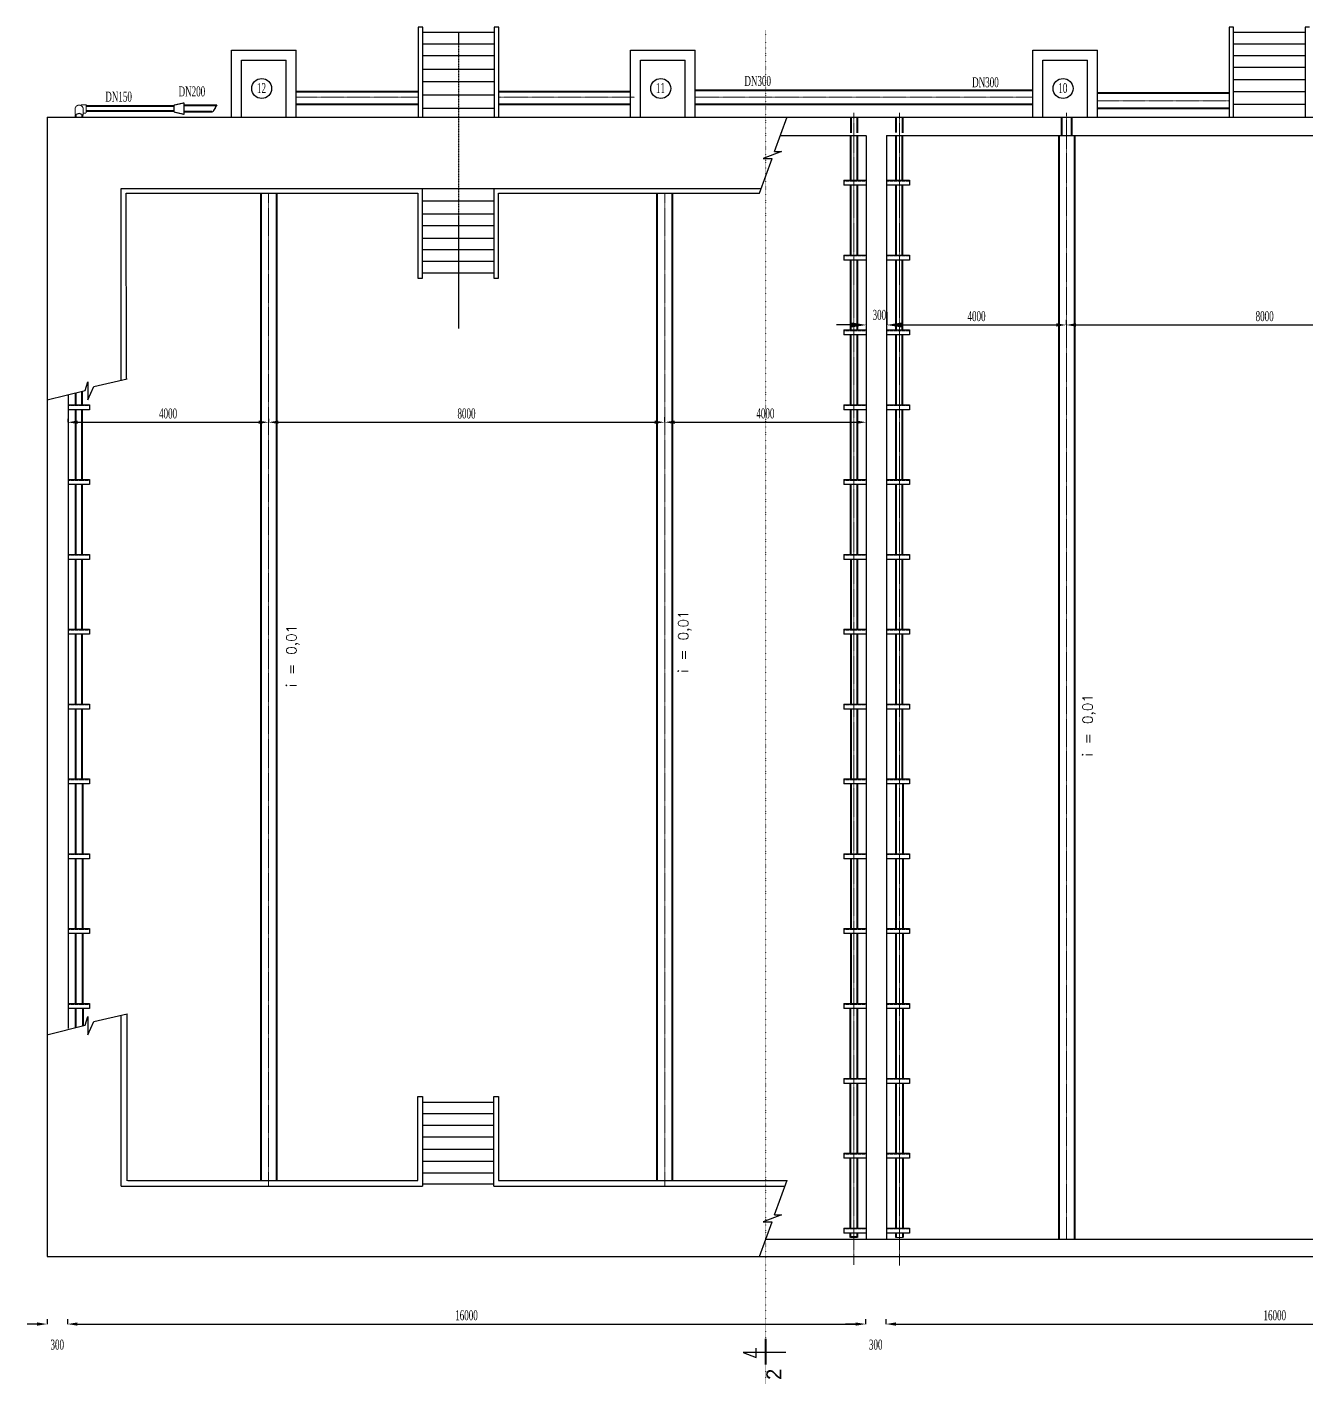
# Model space of a CAD drawing. Header units: millimetres. Extents: x -702765 to 835888, y -645289 to 262.
# Drawn here: x 527204 to 552862, y -389000 to -361810 of the extents above; entities that cross this region are included whole.
import ezdxf
from ezdxf.enums import TextEntityAlignment as Align

# ---------------------------------------------------------------- set-up
doc = ezdxf.new("R2010")
doc.units = ezdxf.units.MM
doc.header["$LTSCALE"] = 0.01
for name, pattern in [('ACAD_ISO07W100', [3, 0, -3]), ('AM_ISO02W050', [7.5, 6, -1.5]), ('CENTER', [2, 1.25, -0.25, 0.25, -0.25]), ('DASHED', [19.05, 12.7, -6.35]), ('HIDDEN', [9.525, 6.35, -3.175])]:
    doc.linetypes.add(name, pattern=pattern)
doc.layers.add('AM_3N', color=6, linetype='AM_ISO02W050', lineweight=25)
doc.layers.add('duong tam', color=6, linetype='CENTER', lineweight=9)
doc.layers.add('HACTH', color=9, linetype='Continuous')
doc.layers.add('KHUAT1', color=2, linetype='HIDDEN')
doc.styles.get("Standard").update_dxf_attribs({"font": 'txt.shx', "width": 0.85})
doc.styles.add('TECHNICLIGHT', font='tel_____.pfb')
doc.styles.add('TUYEN', font='vntimeh.shx', dxfattribs={"width": 0.6, "height": 200})
doc.dimstyles.new('D2', dxfattribs={"dimtxt": 200, "dimasz": 300, "dimexe": 0.18, "dimexo": 6.25, "dimgap": 50, "dimtad": 1, "dimdec": 0, "dimzin": 12, "dimdsep": 46, "dimtxsty": 'TUYEN', "dimcen": 0.09, "dimdle": 80, "dimclrd": 1, "dimclre": 1, "dimclrt": 2, "dimadec": 0, "dimazin": 0, "dimtfac": 0.000899191, "dimtdec": 0, "dimtofl": 0, "dimtmove": 2, "dimatfit": 3, "dimfxl": 0, "dimtolj": 1, "dimtzin": 12, "dimarcsym": 0})

# ---------------------------------------------------------------- blocks, each defined once
blk = doc.blocks.new('*D298')
at = {"layer": 'Defpoints', "color": 0, "linetype": 'Continuous'}
for p in [(528017, -369654), (532043, -369654), (532043, -369729)]:
    blk.add_point(p, dxfattribs=at)
at = {"layer": 'HACTH', "color": 1, "linetype": 'ByBlock', "lineweight": -2}
for p, q in [((528017, -369660), (528017, -369729)), ((528217, -369729), (531843, -369729)), ((532043, -369660), (532043, -369729))]:
    blk.add_line(p, q, dxfattribs=at)
at = {"layer": 'HACTH', "color": 1, "linetype": 'Continuous'}
for points in [[(528217, -369695), (528217, -369762), (528017, -369729)], [(531843, -369695), (531843, -369762), (532043, -369729)]]:
    blk.add_solid(points, dxfattribs=at)
at = {"layer": 'HACTH', "color": 2, "linetype": 'Continuous', "insert": (530030, -369554), "char_height": 200, "attachment_point": 5, "style": 'TUYEN'}
blk.add_mtext('\\A1;4000', dxfattribs=at)
blk = doc.blocks.new('*D299')
at = {"layer": 'Defpoints', "color": 0, "linetype": 'Continuous'}
for p in [(532043, -369729), (539984, -369729), (539984, -369729)]:
    blk.add_point(p, dxfattribs=at)
at = {"layer": 'HACTH', "color": 1, "linetype": 'ByBlock', "lineweight": -2}
for p, q in [((532043, -369729), (532043, -369729)), ((532243, -369729), (539784, -369729)), ((539984, -369729), (539984, -369729))]:
    blk.add_line(p, q, dxfattribs=at)
at = {"layer": 'HACTH', "color": 1, "linetype": 'Continuous'}
for points in [[(532243, -369695), (532243, -369762), (532043, -369729)], [(539784, -369695), (539784, -369762), (539984, -369729)]]:
    blk.add_solid(points, dxfattribs=at)
at = {"layer": 'HACTH', "color": 2, "linetype": 'Continuous', "insert": (536013, -369554), "char_height": 200, "attachment_point": 5, "style": 'TUYEN'}
blk.add_mtext('\\A1;8000', dxfattribs=at)
blk = doc.blocks.new('*D300')
at = {"layer": 'Defpoints', "color": 0, "linetype": 'Continuous'}
for p in [(539984, -369466), (544029, -369466), (544029, -369728)]:
    blk.add_point(p, dxfattribs=at)
at = {"layer": 'HACTH', "color": 1, "linetype": 'ByBlock', "lineweight": -2}
for p, q in [((539984, -369628), (539984, -369729)), ((540184, -369728), (543829, -369728)), ((544029, -369628), (544029, -369729))]:
    blk.add_line(p, q, dxfattribs=at)
at = {"layer": 'HACTH', "color": 1, "linetype": 'Continuous'}
for points in [[(540184, -369695), (540184, -369762), (539984, -369728)], [(543829, -369695), (543829, -369762), (544029, -369728)]]:
    blk.add_solid(points, dxfattribs=at)
at = {"layer": 'HACTH', "color": 2, "linetype": 'Continuous', "insert": (542006, -369553), "char_height": 200, "attachment_point": 5, "style": 'TUYEN'}
blk.add_mtext('\\A1;4000', dxfattribs=at)
blk = doc.blocks.new('*D301')
at = {"color": 1, "lineweight": -2}
for p, q in [((544029, -367523), (544029, -367779)), ((544441, -367523), (544441, -367779)), ((543729, -367779), (543429, -367779)), ((544741, -367779), (545041, -367779))]:
    blk.add_line(p, q, dxfattribs=at)
at = {"color": 1}
for points in [[(543729, -367729), (543729, -367829), (544029, -367779)], [(544741, -367729), (544741, -367829), (544441, -367779)]]:
    blk.add_solid(points, dxfattribs=at)
at = {"layer": 'Defpoints', "color": 0}
for p in [(544029, -367517), (544441, -367517), (544441, -367779)]:
    blk.add_point(p, dxfattribs=at)
at = {"color": 2, "insert": (544291, -367578), "char_height": 200, "attachment_point": 5, "style": 'TUYEN'}
blk.add_mtext('\\A1;300', dxfattribs=at)
blk = doc.blocks.new('*D302')
at = {"layer": 'Defpoints', "color": 0, "linetype": 'Continuous'}
for p in [(544441, -367741), (548036, -367741), (548036, -367779)]:
    blk.add_point(p, dxfattribs=at)
at = {"layer": 'HACTH', "color": 1, "linetype": 'ByBlock', "lineweight": -2}
for p, q in [((544441, -367747), (544441, -367779)), ((544641, -367779), (547836, -367779)), ((548036, -367747), (548036, -367779))]:
    blk.add_line(p, q, dxfattribs=at)
at = {"layer": 'HACTH', "color": 1, "linetype": 'Continuous'}
for points in [[(544641, -367745), (544641, -367812), (544441, -367779)], [(547836, -367745), (547836, -367812), (548036, -367779)]]:
    blk.add_solid(points, dxfattribs=at)
at = {"layer": 'HACTH', "color": 2, "linetype": 'Continuous', "insert": (546239, -367604), "char_height": 200, "attachment_point": 5, "style": 'TUYEN'}
blk.add_mtext('\\A1;4000 ', dxfattribs=at)
blk = doc.blocks.new('*D303')
at = {"layer": 'Defpoints', "color": 0, "linetype": 'Continuous'}
for p in [(548036, -367498), (555996, -367498), (555996, -367779)]:
    blk.add_point(p, dxfattribs=at)
at = {"layer": 'HACTH', "color": 1, "linetype": 'ByBlock', "lineweight": -2}
for p, q in [((548036, -367679), (548036, -367779)), ((548236, -367779), (555796, -367779)), ((555996, -367679), (555996, -367779))]:
    blk.add_line(p, q, dxfattribs=at)
at = {"layer": 'HACTH', "color": 1, "linetype": 'Continuous'}
for points in [[(548236, -367745), (548236, -367812), (548036, -367779)], [(555796, -367745), (555796, -367812), (555996, -367779)]]:
    blk.add_solid(points, dxfattribs=at)
at = {"layer": 'HACTH', "color": 2, "linetype": 'Continuous', "insert": (552016, -367604), "char_height": 200, "attachment_point": 5, "style": 'TUYEN'}
blk.add_mtext('\\A1;8000', dxfattribs=at)
blk = doc.blocks.new('*D309')
at = {"layer": 'Defpoints', "color": 0, "linetype": 'Continuous'}
for p in [(527604, -386794), (528013, -386794), (528013, -387801)]:
    blk.add_point(p, dxfattribs=at)
at = {"layer": 'HACTH', "color": 1, "linetype": 'ByBlock', "lineweight": -2}
for p, q in [((527604, -387701), (527604, -387801)), ((528013, -387701), (528013, -387801)), ((527404, -387801), (527204, -387801)), ((528213, -387801), (528413, -387801))]:
    blk.add_line(p, q, dxfattribs=at)
at = {"layer": 'HACTH', "color": 1, "linetype": 'Continuous'}
for points in [[(527404, -387768), (527404, -387834), (527604, -387801)], [(528213, -387768), (528213, -387834), (528013, -387801)]]:
    blk.add_solid(points, dxfattribs=at)
at = {"layer": 'HACTH', "color": 2, "linetype": 'Continuous', "insert": (527808, -388214), "char_height": 200, "attachment_point": 5, "style": 'TUYEN'}
blk.add_mtext('\\A1;300', dxfattribs=at)
blk = doc.blocks.new('*D310')
at = {"layer": 'Defpoints', "color": 0, "linetype": 'Continuous'}
for p in [(528013, -386794), (544014, -386794), (544014, -387801)]:
    blk.add_point(p, dxfattribs=at)
at = {"layer": 'HACTH', "color": 1, "linetype": 'ByBlock', "lineweight": -2}
for p, q in [((528013, -387701), (528013, -387801)), ((544014, -387701), (544014, -387801)), ((528213, -387801), (543814, -387801))]:
    blk.add_line(p, q, dxfattribs=at)
at = {"layer": 'HACTH', "color": 1, "linetype": 'Continuous'}
for points in [[(528213, -387768), (528213, -387834), (528013, -387801)], [(543814, -387768), (543814, -387834), (544014, -387801)]]:
    blk.add_solid(points, dxfattribs=at)
at = {"layer": 'HACTH', "color": 2, "linetype": 'Continuous', "insert": (536013, -387626), "char_height": 200, "attachment_point": 5, "style": 'TUYEN'}
blk.add_mtext('\\A1;16000', dxfattribs=at)
blk = doc.blocks.new('*D311')
at = {"layer": 'Defpoints', "color": 0, "linetype": 'Continuous'}
for p in [(544014, -386794), (544423, -386794), (544423, -387801)]:
    blk.add_point(p, dxfattribs=at)
at = {"layer": 'HACTH', "color": 1, "linetype": 'ByBlock', "lineweight": -2}
for p, q in [((544014, -387701), (544014, -387801)), ((544423, -387701), (544423, -387801)), ((543814, -387801), (543614, -387801)), ((544623, -387801), (544823, -387801))]:
    blk.add_line(p, q, dxfattribs=at)
at = {"layer": 'HACTH', "color": 1, "linetype": 'Continuous'}
for points in [[(543814, -387768), (543814, -387834), (544014, -387801)], [(544623, -387768), (544623, -387834), (544423, -387801)]]:
    blk.add_solid(points, dxfattribs=at)
at = {"layer": 'HACTH', "color": 2, "linetype": 'Continuous', "insert": (544218, -388214), "char_height": 200, "attachment_point": 5, "style": 'TUYEN'}
blk.add_mtext('\\A1;300', dxfattribs=at)
blk = doc.blocks.new('*D312')
at = {"layer": 'Defpoints', "color": 0, "linetype": 'Continuous'}
for p in [(544423, -386825), (560014, -386825), (560014, -387801)]:
    blk.add_point(p, dxfattribs=at)
at = {"layer": 'HACTH', "color": 1, "linetype": 'ByBlock', "lineweight": -2}
for p, q in [((544423, -387701), (544423, -387801)), ((560014, -387701), (560014, -387801)), ((544623, -387801), (559814, -387801))]:
    blk.add_line(p, q, dxfattribs=at)
at = {"layer": 'HACTH', "color": 1, "linetype": 'Continuous'}
for points in [[(544623, -387768), (544623, -387834), (544423, -387801)], [(559814, -387768), (559814, -387834), (560014, -387801)]]:
    blk.add_solid(points, dxfattribs=at)
at = {"layer": 'HACTH', "color": 2, "linetype": 'Continuous', "insert": (552219, -387626), "char_height": 200, "attachment_point": 5, "style": 'TUYEN'}
blk.add_mtext('\\A1;16000', dxfattribs=at)

msp = doc.modelspace()

# ---------------------------------------------------------------- linework, layer by layer
for p, q in [((535046, -361810.5), (535046, -363614.1)), ((535137.5, -361810.5), (535046, -361810.5)), ((535137.5, -363609.4), (535137.5, -361810.5)), ((536570.8, -361810.5), (536570.8, -363609.4)), ((536662.3, -361810.5), (536570.8, -361810.5)), ((536662.3, -363614.1), (536662.3, -361810.5)), ((551302, -361810.5), (551302, -363614.1)), ((551393.4, -361810.5), (551302, -361810.5)), ((551393.4, -363609.4), (551393.4, -361810.5)), ((552826.7, -361810.5), (552826.7, -363609.4)), ((552918.2, -361810.5), (552826.7, -361810.5)), ((536570.8, -361920.1), (535137.5, -361920.1)), ((536570.8, -362152.8), (535137.5, -362152.8)), ((552826.7, -361920.1), (551393.4, -361920.1)), ((552826.7, -362152.8), (551393.4, -362152.8)), ((531299.8, -363614.1), (531299.8, -362270.3)), ((531299.8, -362270.3), (532599.8, -362270.3)), ((532599.8, -363614.1), (532599.8, -362270.3)), ((536570.8, -362384.9), (535137.5, -362384.9)), ((539299.8, -363614.1), (539299.8, -362270.3)), ((539299.8, -362270.3), (540599.8, -362270.3)), ((540599.8, -363614.1), (540599.8, -362270.3)), ((547366.4, -363614.1), (547366.4, -362270.3)), ((547366.4, -362270.3), (548666.4, -362270.3)), ((548666.4, -363614.1), (548666.4, -362270.3)), ((552826.7, -362384.9), (551393.4, -362384.9)), ((531499.8, -363614.1), (531499.8, -362470.3)), ((531499.8, -362470.3), (532399.8, -362470.3)), ((532399.8, -363614.1), (532399.8, -362470.3)), ((536570.8, -362658.9), (535137.5, -362658.9)), ((539499.8, -363614.1), (539499.8, -362470.3)), ((539499.8, -362470.3), (540399.8, -362470.3)), ((540399.8, -363614.1), (540399.8, -362470.3)), ((547566.4, -363614.1), (547566.4, -362470.3)), ((547566.4, -362470.3), (548466.4, -362470.3)), ((548466.4, -363614.1), (548466.4, -362470.3)), ((552826.7, -362617.6), (551393.4, -362617.6)), ((536570.8, -362907.4), (535137.5, -362907.4)), ((552826.7, -362866.2), (551393.4, -362866.2)), ((536567.9, -363173.8), (535131.6, -363173.8)), ((552823.8, -363105.1), (551393.4, -363105.1)), ((536564.9, -363440.2), (535128.6, -363440.2)), ((552826.7, -363362.7), (551393.6, -363362.7)), ((527608.4, -363614.1), (527608.4, -386445.5)), ((527608.4, -363614.1), (544979.9, -363614.1)), ((542189.8, -364305.7), (542445.3, -363608.9)), ((544303.3, -363614.1), (549444.4, -363614.1)), ((549444.4, -363614.1), (560979.9, -363614.1)), ((542298.9, -363983.3), (544022.9, -363983.3)), ((544024.9, -363983.3), (544024.9, -386097.3)), ((544433.8, -363983.3), (544433.8, -386097.3)), ((544433.8, -363983.3), (549444.4, -363983.3)), ((549444.4, -363983.3), (560022.9, -363983.3)), ((542326.6, -364305.7), (541964.1, -364441.6)), ((542189.8, -364305.7), (542326.6, -364305.7)), ((541884.8, -365137.7), (542140, -364441.6)), ((541964.1, -364441.6), (542140, -364441.6)), ((529086.8, -365045.4), (541918.7, -365045.4)), ((529086.8, -368887.7), (529086.8, -365045.4)), ((529198.1, -368862.3), (529192.1, -365137.7)), ((529192.1, -365137.7), (535036.5, -365137.7)), ((535036.5, -365137.7), (535036.5, -366844.4)), ((535128, -366844.4), (535128, -365045.5)), ((536561.3, -365045.5), (536561.3, -366844.4)), ((536652.7, -366844.4), (536652.7, -365137.7)), ((536652.7, -365137.7), (541884.8, -365137.7)), ((543579.5, -364877.3), (543579.5, -364977.3)), ((543579.5, -364877.3), (544024.9, -364877.3)), ((544024.9, -364977.3), (543579.5, -364977.3)), ((544433.8, -364877.3), (544896.1, -364877.3)), ((544896.1, -364977.3), (544433.8, -364977.3)), ((544896.1, -364877.3), (544896.1, -364977.3)), ((535122.6, -365292.2), (536561.1, -365292.2)), ((535130.9, -365549.8), (536567.2, -365549.8)), ((535128, -365788.7), (536561.3, -365788.7)), ((535128, -366037.2), (536561.3, -366037.2)), ((535128, -366269.9), (536561.3, -366269.9)), ((535128, -366502), (536561.3, -366502)), ((543579.5, -366377.3), (543579.5, -366477.3)), ((543579.5, -366377.3), (544024.9, -366377.3)), ((544024.9, -366477.3), (543579.5, -366477.3)), ((544433.8, -366377.3), (544896.1, -366377.3)), ((544896.1, -366477.3), (544433.8, -366477.3)), ((544896.1, -366377.3), (544896.1, -366477.3)), ((535128, -366734.7), (536561.3, -366734.7)), ((535036.5, -366844.4), (535128, -366844.4)), ((536561.3, -366844.4), (536652.7, -366844.4)), ((543579.5, -367877.3), (543579.5, -367977.3)), ((543579.5, -367877.3), (544024.9, -367877.3)), ((544024.9, -367977.3), (543579.5, -367977.3)), ((544433.8, -367877.3), (544896.1, -367877.3)), ((544896.1, -367977.3), (544433.8, -367977.3)), ((544896.1, -367877.3), (544896.1, -367977.3)), ((528365.8, -369089.7), (528423.4, -368917)), ((528423.4, -368917), (528423.4, -369281.6)), ((528538.6, -369012.9), (529210.7, -368859.4)), ((527608.4, -369278.9), (528365.8, -369089.7)), ((528024.2, -369182.9), (528024.2, -381881.3)), ((528423.4, -369281.6), (528538.6, -369012.9)), ((528024.2, -369377.3), (528451, -369377.3)), ((528451, -369477.3), (528024.2, -369477.3)), ((528451, -369377.3), (528451, -369477.3)), ((543579.5, -369377.3), (543579.5, -369477.3)), ((543579.5, -369377.3), (544024.9, -369377.3)), ((544024.9, -369477.3), (543579.5, -369477.3)), ((544433.8, -369377.3), (544896.1, -369377.3)), ((544896.1, -369477.3), (544433.8, -369477.3)), ((544896.1, -369377.3), (544896.1, -369477.3)), ((528024.2, -370877.3), (528451, -370877.3)), ((528451, -370977.3), (528024.2, -370977.3)), ((528451, -370877.3), (528451, -370977.3)), ((543579.5, -370877.3), (543579.5, -370977.3)), ((543579.5, -370877.3), (544024.9, -370877.3)), ((544024.9, -370977.3), (543579.5, -370977.3)), ((544433.8, -370877.3), (544896.1, -370877.3)), ((544896.1, -370977.3), (544433.8, -370977.3)), ((544896.1, -370877.3), (544896.1, -370977.3)), ((528024.2, -372377.3), (528451, -372377.3)), ((528451, -372477.3), (528024.2, -372477.3)), ((528451, -372377.3), (528451, -372477.3)), ((543579.5, -372377.3), (543579.5, -372477.3)), ((543579.5, -372377.3), (544024.9, -372377.3)), ((544024.9, -372477.3), (543579.5, -372477.3)), ((544433.8, -372377.3), (544896.1, -372377.3)), ((544896.1, -372477.3), (544433.8, -372477.3)), ((544896.1, -372377.3), (544896.1, -372477.3)), ((528024.2, -373877.3), (528451, -373877.3)), ((528451, -373977.3), (528024.2, -373977.3)), ((528451, -373877.3), (528451, -373977.3)), ((543579.5, -373877.3), (543579.5, -373977.3)), ((543579.5, -373877.3), (544024.9, -373877.3)), ((544024.9, -373977.3), (543579.5, -373977.3)), ((544433.8, -373877.3), (544896.1, -373877.3)), ((544896.1, -373977.3), (544433.8, -373977.3)), ((544896.1, -373877.3), (544896.1, -373977.3)), ((528024.2, -375377.3), (528451, -375377.3)), ((528451, -375477.3), (528024.2, -375477.3)), ((528451, -375377.3), (528451, -375477.3)), ((543579.5, -375377.3), (543579.5, -375477.3)), ((543579.5, -375377.3), (544024.9, -375377.3)), ((544024.9, -375477.3), (543579.5, -375477.3)), ((544433.8, -375377.3), (544896.1, -375377.3)), ((544896.1, -375477.3), (544433.8, -375477.3)), ((544896.1, -375377.3), (544896.1, -375477.3)), ((528024.2, -376877.3), (528451, -376877.3)), ((528451, -376977.3), (528024.2, -376977.3)), ((528451, -376877.3), (528451, -376977.3)), ((543579.5, -376877.3), (543579.5, -376977.3)), ((543579.5, -376877.3), (544024.9, -376877.3)), ((544024.9, -376977.3), (543579.5, -376977.3)), ((544433.8, -376877.3), (544896.1, -376877.3)), ((544896.1, -376977.3), (544433.8, -376977.3)), ((544896.1, -376877.3), (544896.1, -376977.3)), ((528024.2, -378377.3), (528451, -378377.3)), ((528451, -378377.3), (528451, -378477.3)), ((543579.5, -378377.3), (543579.5, -378477.3)), ((543579.5, -378377.3), (544024.9, -378377.3)), ((544433.8, -378377.3), (544896.1, -378377.3)), ((544896.1, -378377.3), (544896.1, -378477.3)), ((528451, -378477.3), (528024.2, -378477.3)), ((544024.9, -378477.3), (543579.5, -378477.3)), ((544896.1, -378477.3), (544433.8, -378477.3)), ((528024.2, -379877.3), (528451, -379877.3)), ((528451, -379977.3), (528024.2, -379977.3)), ((528451, -379877.3), (528451, -379977.3)), ((543579.5, -379877.3), (543579.5, -379977.3)), ((543579.5, -379877.3), (544024.9, -379877.3)), ((544024.9, -379977.3), (543579.5, -379977.3)), ((544433.8, -379877.3), (544896.1, -379877.3)), ((544896.1, -379977.3), (544433.8, -379977.3)), ((544896.1, -379877.3), (544896.1, -379977.3)), ((528024.2, -381377.3), (528451, -381377.3)), ((528451, -381377.3), (528451, -381477.3)), ((543579.5, -381377.3), (543579.5, -381477.3)), ((543579.5, -381377.3), (544024.9, -381377.3)), ((544433.8, -381377.3), (544896.1, -381377.3)), ((544896.1, -381377.3), (544896.1, -381477.3)), ((528451, -381477.3), (528024.2, -381477.3)), ((528365.8, -381812.7), (528423.4, -381640)), ((528423.4, -381640), (528423.4, -382004.6)), ((528538.6, -381736), (529206.9, -381583.3)), ((529086.8, -385040.6), (529086.8, -381610.8)), ((529206.9, -384932.1), (529206.9, -381581)), ((544024.9, -381477.3), (543579.5, -381477.3)), ((544896.1, -381477.3), (544433.8, -381477.3)), ((527597.7, -382004.6), (528365.8, -381812.7)), ((528423.4, -382004.6), (528538.6, -381736)), ((543579.5, -382877.3), (543579.5, -382977.3)), ((543579.5, -382877.3), (544024.9, -382877.3)), ((544024.9, -382977.3), (543579.5, -382977.3)), ((544433.8, -382877.3), (544896.1, -382877.3)), ((544896.1, -382977.3), (544433.8, -382977.3)), ((544896.1, -382877.3), (544896.1, -382977.3)), ((535036.5, -384926.9), (535036.5, -383241.7)), ((535036.5, -383241.7), (535128, -383241.7)), ((535128, -383241.7), (535128, -385040.6)), ((535128, -383351.3), (536561.3, -383351.3)), ((536561.3, -385040.6), (536561.3, -383241.7)), ((536561.3, -383241.7), (536652.7, -383241.7)), ((536652.7, -383241.7), (536652.7, -384926.3)), ((535128, -383584), (536561.3, -383584)), ((535128, -383816.2), (536561.3, -383816.2)), ((535128, -384048.9), (536561.3, -384048.9)), ((535128, -384297.4), (536561.3, -384297.4)), ((543579.5, -384377.3), (543579.5, -384477.3)), ((543579.5, -384377.3), (544024.9, -384377.3)), ((544433.8, -384377.3), (544896.1, -384377.3)), ((544896.1, -384377.3), (544896.1, -384477.3)), ((535130.9, -384536.3), (536561.3, -384536.3)), ((544024.9, -384477.3), (543579.5, -384477.3)), ((544896.1, -384477.3), (544433.8, -384477.3)), ((529223.6, -384926.3), (535036.5, -384926.3)), ((535128, -384770.6), (536561.3, -384770.6)), ((535128, -384990.3), (536561.3, -384990.3)), ((536652.7, -384926.3), (542442, -384926.3)), ((542189.8, -385614.2), (542445.3, -384917.3)), ((529086.8, -385040.6), (535128, -385040.6)), ((536561.3, -385040.6), (542400.1, -385040.6)), ((541884.8, -386446.1), (542140, -385750)), ((542326.6, -385614.2), (541964.1, -385750)), ((541964.1, -385750), (542140, -385750)), ((542189.8, -385614.2), (542326.6, -385614.2)), ((543579.5, -385877.3), (544024.9, -385877.3)), ((543579.5, -385877.3), (543579.5, -385977.3)), ((544024.9, -385977.3), (543579.5, -385977.3)), ((544433.8, -385877.3), (544896.1, -385877.3)), ((544896.1, -385977.3), (544433.8, -385977.3)), ((544896.1, -385877.3), (544896.1, -385977.3)), ((542006.5, -386097.3), (544022.9, -386097.3)), ((544024.2, -386097.3), (549444.4, -386097.3)), ((544433.8, -386097.3), (545556.7, -386097.3)), ((549444.4, -386097.3), (558009.7, -386097.3)), ((527608.4, -386445.5), (544789.4, -386445.5)), ((543608.4, -386445.5), (549444.4, -386445.5)), ((549444.4, -386445.5), (560789.4, -386445.5))]:
    msp.add_line(p, q)
at = {"linetype": 'HIDDEN', "ltscale": 0.2}
for p, q in [((543579.5, -364887.3), (544024.9, -364887.3)), ((544433.8, -364887.3), (544896.1, -364887.3)), ((543579.5, -366387.3), (544024.9, -366387.3)), ((544433.8, -366387.3), (544896.1, -366387.3)), ((543579.5, -367887.3), (544024.9, -367887.3)), ((544433.8, -367887.3), (544896.1, -367887.3)), ((528024.2, -369387.3), (528451, -369387.3)), ((543579.5, -369387.3), (544024.9, -369387.3)), ((544433.8, -369387.3), (544896.1, -369387.3)), ((528024.2, -370887.3), (528451, -370887.3)), ((543579.5, -370887.3), (544024.9, -370887.3)), ((544433.8, -370887.3), (544896.1, -370887.3)), ((528024.2, -372387.3), (528451, -372387.3)), ((543579.5, -372387.3), (544024.9, -372387.3)), ((544433.8, -372387.3), (544896.1, -372387.3)), ((528024.2, -373887.3), (528451, -373887.3)), ((543579.5, -373887.3), (544024.9, -373887.3)), ((544433.8, -373887.3), (544896.1, -373887.3)), ((528024.2, -375387.3), (528451, -375387.3)), ((543579.5, -375387.3), (544024.9, -375387.3)), ((544433.8, -375387.3), (544896.1, -375387.3)), ((528024.2, -376887.3), (528451, -376887.3)), ((543579.5, -376887.3), (544024.9, -376887.3)), ((544433.8, -376887.3), (544896.1, -376887.3)), ((528024.2, -378387.3), (528451, -378387.3)), ((543579.5, -378387.3), (544024.9, -378387.3)), ((544433.8, -378387.3), (544896.1, -378387.3)), ((528024.2, -379887.3), (528451, -379887.3)), ((543579.5, -379887.3), (544024.9, -379887.3)), ((544433.8, -379887.3), (544896.1, -379887.3)), ((528024.2, -381387.3), (528451, -381387.3)), ((543579.5, -381387.3), (544024.9, -381387.3)), ((544433.8, -381387.3), (544896.1, -381387.3)), ((543579.5, -382887.3), (544024.9, -382887.3)), ((544433.8, -382887.3), (544896.1, -382887.3)), ((543579.5, -384387.3), (544024.9, -384387.3)), ((544433.8, -384387.3), (544896.1, -384387.3)), ((543579.5, -385887.3), (544024.9, -385887.3)), ((544433.8, -385887.3), (544896.1, -385887.3))]:
    msp.add_line(p, q, dxfattribs=at)
at = {"color": 4}
for p, q in [((541560.4, -388371.1), (541821.7, -388472.8)), ((542416.2, -388371.1), (541560.4, -388371.1)), ((541821.7, -388472.8), (541821.7, -388283.9))]:
    msp.add_line(p, q, dxfattribs=at)
at = {"linetype": 'DASHED', "const_width": 40}
for points in [[(532599.8, -363102.9), (535046, -363102.9)], [(536662.3, -363102.9), (539299.8, -363102.9)], [(540599.8, -363076.7), (547366.4, -363076.7)], [(548675.3, -363129.1), (549444.4, -363129.1)], [(549444.4, -363129.1), (551302, -363129.1)], [(532599.8, -363357.6), (535046, -363357.6)], [(536662.3, -363357.6), (539299.8, -363357.6)], [(540599.8, -363357.6), (547366.4, -363357.6)], [(548675.3, -363436.1), (549444.4, -363436.1)], [(549444.4, -363436.1), (551302, -363436.1)]]:
    msp.add_lwpolyline(points, dxfattribs=at)
at = {"const_width": 20}
msp.add_lwpolyline([(528328.4, -363458.4, 1.0186707), (528164.3, -363455.3, 1.0186707)], format="xyb", dxfattribs=at)
for points, const_width in [([(528166.5, -363567.6), (528166.5, -363443.2)], 20), ([(528385.2, -363528.2), (528385.2, -363370.3), (528282, -363370.3)], 20), ([(528310.1, -363567.6), (528327.5, -363567.6), (528327.5, -363443.2)], 20), ([(528385.2, -363391.2), (530164.1, -363391.2)], 40), ([(528385.2, -363492.6), (530164.1, -363492.6)], 40), ([(530140.8, -363375.5), (530350.3, -363328.4), (530350.3, -363328.4)], 24), ([(530146, -363511.6), (530350.3, -363558.7)], 24), ([(530146.8, -363371.8), (530146.8, -363512.6)], 24), ([(530333.7, -363376.4), (531013.3, -363376.4)], 40), ([(530338, -363507.2), (530912.6, -363507.2)], 40), ([(530350.3, -363323.2), (530350.3, -363563.9)], 24), ([(528169.5, -363567.6), (528179, -363567.6)], 20), ([(528385.2, -363531.3), (528327.5, -363531.3)], 20), ([(543715.1, -363983.3), (543715.1, -364877.3)], 40), ([(543850.9, -363983.3), (543850.9, -364877.3)], 40), ([(544624.1, -363985.6), (544624.1, -364877.3)], 40), ([(544752.3, -363983.3), (544752.3, -364877.3)], 40), ([(543715.1, -364977.3), (543715.1, -366377.3)], 40), ([(543850.9, -364977.3), (543850.9, -366377.3)], 40), ([(544624.1, -364977.3), (544624.1, -366377.3)], 40), ([(544752.3, -364977.3), (544752.3, -366377.3)], 40), ([(543715.1, -366477.3), (543715.1, -367877.3)], 40), ([(543850.9, -366477.3), (543850.9, -367877.3)], 40), ([(544624.1, -366477.3), (544624.1, -367877.3)], 40), ([(544752.3, -366477.3), (544752.3, -367877.3)], 40), ([(543715.1, -367977.3), (543715.1, -369377.3)], 40), ([(543850.9, -367977.3), (543850.9, -369377.3)], 40), ([(544624.1, -367977.3), (544624.1, -369377.3)], 40), ([(544752.3, -367977.3), (544752.3, -369377.3)], 40), ([(528179, -369136.3), (528179, -369377.3)], 40), ([(528307.2, -369104.3), (528307.2, -369377.3)], 40), ([(528179, -369477.3), (528179, -370877.3)], 40), ([(528307.2, -369477.3), (528307.2, -370877.3)], 40), ([(543715.1, -369477.3), (543715.1, -370877.3)], 40), ([(543850.9, -369477.3), (543850.9, -370877.3)], 40), ([(544624.1, -369477.3), (544624.1, -370877.3)], 40), ([(544752.3, -369477.3), (544752.3, -370877.3)], 40), ([(528179, -370977.3), (528179, -372377.3)], 40), ([(528307.2, -370977.3), (528307.2, -372377.3)], 40), ([(543715.1, -370977.3), (543715.1, -372377.3)], 40), ([(543850.9, -370977.3), (543850.9, -372377.3)], 40), ([(544624.1, -370977.3), (544624.1, -372377.3)], 40), ([(544752.3, -370977.3), (544752.3, -372377.3)], 40), ([(528179, -372477.3), (528179, -373877.3)], 40), ([(528307.2, -372477.3), (528307.2, -373877.3)], 40), ([(543719, -372477.3), (543719, -373877.3)], 40), ([(543850.9, -372477.3), (543850.9, -373877.3)], 40), ([(544624.1, -372477.3), (544624.1, -373877.3)], 40), ([(544752.3, -372477.3), (544752.3, -373877.3)], 40), ([(528179, -373977.3), (528179, -375377.3)], 40), ([(528307.2, -373977.3), (528307.2, -375377.3)], 40), ([(543719, -373977.3), (543719, -375377.3)], 40), ([(543850.9, -373977.3), (543850.9, -375377.3)], 40), ([(544624.1, -373977.3), (544624.1, -375377.3)], 40), ([(544752.3, -373977.3), (544752.3, -375377.3)], 40), ([(528179, -375477.3), (528179, -376877.3)], 40), ([(528307.2, -375477.3), (528307.2, -376877.3)], 40), ([(543719, -375477.3), (543719, -376877.3)], 40), ([(543850.9, -375477.3), (543850.9, -376877.3)], 40), ([(544624.1, -375477.3), (544624.1, -376877.3)], 40), ([(544752.3, -375477.3), (544752.3, -376877.3)], 40), ([(528179, -376977.3), (528179, -378377.3)], 40), ([(528317.5, -376977.3), (528317.5, -378377.3)], 40), ([(543719, -376977.3), (543719, -378377.3)], 40), ([(543850.9, -376977.3), (543850.9, -378377.3)], 40), ([(544624.1, -376977.3), (544624.1, -378377.3)], 40), ([(544762.6, -376977.3), (544762.6, -378377.3)], 40), ([(528179, -378477.3), (528179, -379877.3)], 40), ([(528317.5, -378477.3), (528317.5, -379877.3)], 40), ([(543719, -378477.3), (543719, -379877.3)], 40), ([(543850.9, -378477.3), (543850.9, -379877.3)], 40), ([(544624.1, -378477.3), (544624.1, -379877.3)], 40), ([(544762.6, -378477.3), (544762.6, -379877.3)], 40), ([(528179, -379977.3), (528179, -381377.3)], 40), ([(528317.5, -379977.3), (528317.5, -381377.3)], 40), ([(543719, -379977.3), (543719, -381377.3)], 40), ([(543850.9, -379977.3), (543850.9, -381377.3)], 40), ([(544624.1, -379977.3), (544624.1, -381377.3)], 40), ([(544762.6, -379977.3), (544762.6, -381377.3)], 40), ([(528179, -381477.3), (528179, -381859.4)], 40), ([(528321.7, -381477.3), (528321.7, -381823.7)], 40), ([(543707, -381477.3), (543707, -382877.3)], 40), ([(543850.9, -381477.3), (543850.9, -382877.3)], 40), ([(544624.1, -381477.3), (544624.1, -382877.3)], 40), ([(544766.8, -381477.3), (544766.8, -382877.3)], 40), ([(543707, -382977.3), (543707, -384377.3)], 40), ([(543850.9, -382977.3), (543850.9, -384377.3)], 40), ([(544624.1, -382977.3), (544624.1, -384377.3)], 40), ([(544766.8, -382977.3), (544766.8, -384377.3)], 40), ([(543707, -384477.3), (543707, -385877.3)], 40), ([(543850.9, -384477.3), (543850.9, -385877.3)], 40), ([(544624.1, -384477.3), (544624.1, -385877.3)], 40), ([(544766.8, -384477.3), (544766.8, -385877.3)], 40), ([(543707, -385977.3), (543707, -386067.3)], 40), ([(543707, -386057.3), (543850.9, -386057.3)], 40), ([(543850.9, -385977.3), (543850.9, -386067.3)], 40), ([(544624.1, -385977.3), (544624.1, -386067.3)], 40), ([(544618.1, -386067.3), (544766.8, -386067.3)], 20), ([(544766.8, -385977.3), (544766.8, -386067.3)], 40)]:
    msp.add_lwpolyline(points, dxfattribs=dict(const_width=const_width))
at = {"linetype": 'HIDDEN', "const_width": 40}
for points in [[(528179, -363569), (528179, -363614.1)], [(528310.1, -363569), (528310.1, -363614.1)], [(543722.9, -363614.1), (543722.9, -363934.5)], [(543850.9, -363614.1), (543850.9, -363934.5)], [(544624.1, -363614.1), (544624.1, -363925.9)], [(544755.2, -363614.1), (544755.2, -363934.5)], [(547944.6, -363985.7), (547944.6, -363616.2)], [(548146.7, -363985.7), (548146.7, -363616.2)]]:
    msp.add_lwpolyline(points, dxfattribs=at)
at = {"linetype": 'HIDDEN', "ltscale": 300, "const_width": 40}
for points in [[(547895.2, -363983.3), (547895.2, -386097.3)], [(548205.1, -363983.3), (548205.1, -386097.3)], [(531895.2, -365137.7), (531895.2, -384926.3)], [(532205.1, -365137.7), (532205.1, -384926.3)], [(539835.8, -365134.4), (539835.8, -384926.3)], [(540142.4, -365134.4), (540142.4, -384926.3)]]:
    msp.add_lwpolyline(points, dxfattribs=at)
at = {"color": 1}
for points in [[(540418.5, -373294.2, 0, 0, 0), (540418.5, -372421.8, 50, 0, 0), (540418.5, -372255.6, 0, 0, 0)], [(532436.6, -373581.1, 0, 0, 0), (532436.6, -372708.7, 50, 0, 0), (532436.6, -372542.5, 0, 0, 0)], [(548525.1, -374970.6, 0, 0, 0), (548525.1, -374098.2, 50, 0, 0), (548525.1, -373932, 0, 0, 0)]]:
    msp.add_lwpolyline(points, format="xyseb", dxfattribs=at)
at = {"color": 4, "const_width": 40}
msp.add_lwpolyline([(542010.4, -388618), (542010.4, -388095.1)], dxfattribs=at)
for centre in [(531906.5, -363040.8), (539906.5, -363040.8), (547973.2, -363040.8)]:
    msp.add_circle(centre, 200.1)
at = {"color": 4}
for centre, radius, start, end in [((530857, -363394.7), 125.5, 296.30926, 337.14624), ((531056.9, -363449.1), 84.4, 118.50211, 176.10844), ((528244.4, -363643.8), 99.2, 43.76053, 136.23947)]:
    msp.add_arc(centre, radius, start, end, dxfattribs=at)
at = {"layer": 'AM_3N', "linetype": 'ACAD_ISO07W100', "ltscale": 50}
msp.add_line((542010.4, -361871.8), (542010.4, -388999.5), dxfattribs=at)
at = {"layer": 'duong tam', "ltscale": 200}
for p, q in [((532599.8, -363211.1), (535046, -363211.1)), ((536662.3, -363211.1), (539380.2, -363211.1)), ((540599.8, -363211.1), (547366.4, -363211.1)), ((548666.4, -363289.7), (551302, -363289.7)), ((543778.9, -363525), (543778.9, -386617.4)), ((544692.4, -363525), (544692.4, -386627.3)), ((548043.7, -363530.2), (548043.7, -386097.3)), ((532043.7, -365137.7), (532043.7, -385040.6)), ((539990.3, -365137.7), (539990.3, -385040.6))]:
    msp.add_line(p, q, dxfattribs=at)
at = {"layer": 'KHUAT1', "color": 8}
msp.add_line((535854.2, -361920.1), (535854.2, -367851.6), dxfattribs=at)

# ---------------------------------------------------------------- texts
at = {"color": 2}
for p in [(540460.1, -374125.1), (532602.9, -374412), (548566.7, -375801.5)]:
    msp.add_text('i = 0,01', height=200, rotation=90, dxfattribs=at).set_placement(p, align=Align.CENTER)
at = {"color": 4, "style": 'TECHNICLIGHT'}
msp.add_text('2', height=300, rotation=90, dxfattribs=at).set_placement((542325.5, -388808.6), align=Align.CENTER)
at = {"layer": 'HACTH', "color": 4, "style": 'TUYEN', "width": 0.6}
for s, p in [('12', (531902.8, -363131)), ('11', (539902.8, -363131)), ('10', (547969.5, -363131))]:
    msp.add_text(s, height=200, dxfattribs=at).set_placement(p, align=Align.CENTER)
at = {"layer": 'HACTH', "color": 2, "style": 'TUYEN', "width": 0.6}
for s, p in [('DN300', (541851.4, -362989)), ('DN300', (546417.8, -363015.2)), ('DN150', (529038, -363303.1)), ('DN200', (530507.4, -363198.4))]:
    msp.add_text(s, height=200, dxfattribs=at).set_placement(p, align=Align.CENTER)

# ---------------------------------------------------------------- dimensions: what is measured, and where the dimension line sits
dim = msp.add_linear_dim(base=(544440.8, -367778.6), p1=(544028.8, -367516.5), p2=(544440.8, -367516.5), text='300', dimstyle='D2')
dim.commit()
dim.dimension.update_dxf_attribs({"geometry": '*D301', "text_midpoint": (544290.9, -367578.4), "dimtype": 160})
at = {"layer": 'HACTH', "linetype": 'Continuous'}
for base, p1, p2, text, picture, middle in [((548036.5, -367778.6), (544440.8, -367741.1), (548036.5, -367741.1), '4000 ', '*D302', (546238.6, -367603.6)), ((555995.7, -367778.6), (548036.5, -367497.8), (555995.7, -367497.8), '8000', '*D303', (552016.1, -367603.6)), ((532043.1, -369728.7), (528016.7, -369653.9), (532043.1, -369653.9), '4000', '*D298', (530029.9, -369553.7)), ((539983.6, -369728.7), (532043.1, -369728.7), (539983.6, -369728.7), '8000', '*D299', (536013.4, -369553.7)), ((544028.8, -369728.4), (539983.6, -369466.4), (544028.8, -369466.4), '4000', '*D300', (542006.2, -369553.4)), ((528013.1, -387801), (527603.6, -386793.8), (528013.1, -386793.8), '300', '*D309', (527808.4, -388213.7)), ((544013.7, -387801), (528013.1, -386793.8), (544013.7, -386793.8), '16000', '*D310', (536013.4, -387626)), ((544423.2, -387801), (544013.7, -386793.8), (544423.2, -386793.8), '300', '*D311', (544218.5, -388213.7)), ((560014.4, -387801), (544423.2, -386825.3), (560014.4, -386825.3), '16000', '*D312', (552218.8, -387626))]:
    dim = msp.add_linear_dim(base=base, p1=p1, p2=p2, text=text, dimstyle='D2', override={"dimasz": 200, "dimgap": 75, "dimcen": 40, "dimfxl": 100, "dimfxlon": 1, "dimarcsym": 1}, dxfattribs=at)
    dim.commit()
    dim.dimension.update_dxf_attribs({"geometry": picture, "text_midpoint": middle})

doc.saveas('drawing.dxf')
